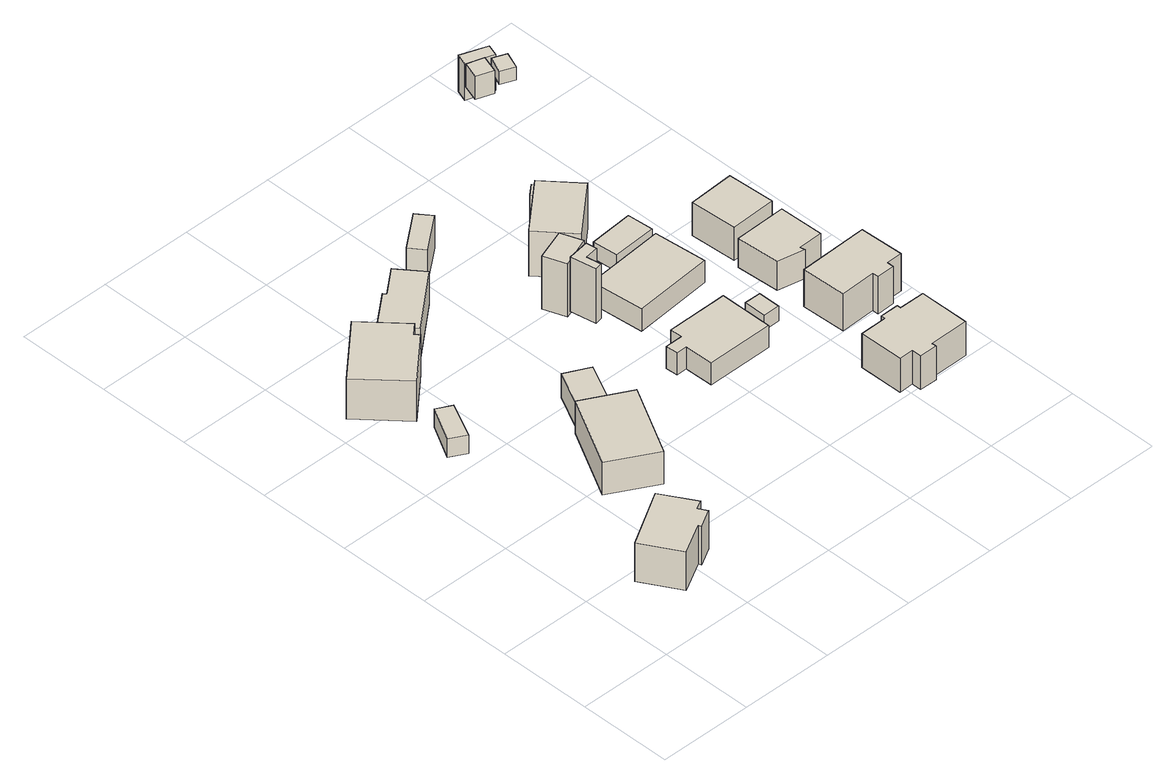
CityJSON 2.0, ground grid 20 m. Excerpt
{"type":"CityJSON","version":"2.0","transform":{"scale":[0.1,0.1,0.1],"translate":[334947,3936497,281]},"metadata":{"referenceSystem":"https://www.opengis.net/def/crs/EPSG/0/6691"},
"CityObjects":{
"building1":{"type":"Building","attributes":{"usage":"411","measuredHeight":10.4,"storeysAboveGround":2,"BuildingIDAttribute.prefecture":"14","BuildingIDAttribute.city":"14151","BuildingDetailAttribute.totalFloorArea":184.44,"BuildingDetailAttribute.buildingFootprintArea":92.22,"BuildingDetailAttribute.buildingStructureType":"601","BuildingDetailAttribute.buildingStructureOrgType":"1","BuildingDetailAttribute.orgUsage":"10","BuildingDetailAttribute.surveyYear":2015,"BuildingLandSlideRiskAttribute.description":"1","BuildingLandSlideRiskAttribute.areaType":"1"},"geometry":[{"type":"Solid","lod":"1","boundaries":[[[[0,1,2,3,4,5,6,7]],[[6,8,9,7]],[[5,10,8,6]],[[4,11,10,5]],[[3,12,11,4]],[[2,13,12,3]],[[1,14,13,2]],[[0,15,14,1]],[[7,9,15,0]],[[8,10,11,12,13,14,15,9]]]]}]},
"building2":{"type":"Building","attributes":{"measuredHeight":4.6,"BuildingIDAttribute.prefecture":"14","BuildingIDAttribute.city":"14151","BuildingDetailAttribute.surveyYear":2015,"BuildingLandSlideRiskAttribute.description":"1","BuildingLandSlideRiskAttribute.areaType":"1"},"geometry":[{"type":"Solid","lod":"1","boundaries":[[[[16,17,18,19]],[[18,20,21,19]],[[17,22,20,18]],[[16,23,22,17]],[[19,21,23,16]],[[20,22,23,21]]]]}]},
"building3":{"type":"Building","attributes":{"usage":"411","measuredHeight":11,"storeysAboveGround":1,"BuildingIDAttribute.prefecture":"14","BuildingIDAttribute.city":"14151","BuildingDetailAttribute.totalFloorArea":155.07,"BuildingDetailAttribute.buildingFootprintArea":155.07,"BuildingDetailAttribute.buildingStructureType":"601","BuildingDetailAttribute.buildingStructureOrgType":"1","BuildingDetailAttribute.orgUsage":"10","BuildingDetailAttribute.surveyYear":2015,"BuildingLandSlideRiskAttribute.description":"1","BuildingLandSlideRiskAttribute.areaType":"1"},"geometry":[{"type":"Solid","lod":"1","boundaries":[[[[24,25,26,27]],[[26,28,29,27]],[[25,30,28,26]],[[24,31,30,25]],[[27,29,31,24]],[[28,30,31,29]]]]}]},
"building4":{"type":"Building","attributes":{"usage":"411","measuredHeight":11.8,"storeysAboveGround":2,"BuildingIDAttribute.prefecture":"14","BuildingIDAttribute.city":"14151","BuildingDetailAttribute.totalFloorArea":260.98,"BuildingDetailAttribute.buildingFootprintArea":130.49,"BuildingDetailAttribute.buildingStructureType":"601","BuildingDetailAttribute.buildingStructureOrgType":"1","BuildingDetailAttribute.orgUsage":"10","BuildingDetailAttribute.surveyYear":2015,"BuildingLandSlideRiskAttribute.description":"1","BuildingLandSlideRiskAttribute.areaType":"1"},"geometry":[{"type":"Solid","lod":"1","boundaries":[[[[32,33,34,35,36,37]],[[36,38,39,37]],[[35,40,38,36]],[[34,41,40,35]],[[33,42,41,34]],[[32,43,42,33]],[[37,39,43,32]],[[38,40,41,42,43,39]]]]}]},
"building5":{"type":"Building","attributes":{"usage":"411","measuredHeight":6.4,"storeysAboveGround":1,"BuildingIDAttribute.prefecture":"14","BuildingIDAttribute.city":"14151","BuildingDetailAttribute.totalFloorArea":39.73,"BuildingDetailAttribute.buildingFootprintArea":39.73,"BuildingDetailAttribute.buildingStructureType":"601","BuildingDetailAttribute.buildingStructureOrgType":"1","BuildingDetailAttribute.orgUsage":"10","BuildingDetailAttribute.surveyYear":2015,"BuildingLandSlideRiskAttribute.description":"1","BuildingLandSlideRiskAttribute.areaType":"1"},"geometry":[{"type":"Solid","lod":"1","boundaries":[[[[44,45,46,47]],[[46,48,49,47]],[[45,50,48,46]],[[44,51,50,45]],[[47,49,51,44]],[[48,50,51,49]]]]}]},
"building6":{"type":"Building","attributes":{"usage":"411","measuredHeight":8.3,"storeysAboveGround":1,"BuildingIDAttribute.prefecture":"14","BuildingIDAttribute.city":"14151","BuildingDetailAttribute.totalFloorArea":93.34,"BuildingDetailAttribute.buildingFootprintArea":93.34,"BuildingDetailAttribute.buildingStructureType":"601","BuildingDetailAttribute.buildingStructureOrgType":"1","BuildingDetailAttribute.orgUsage":"10","BuildingDetailAttribute.surveyYear":2015,"BuildingLandSlideRiskAttribute.description":"1","BuildingLandSlideRiskAttribute.areaType":"1"},"geometry":[{"type":"Solid","lod":"1","boundaries":[[[[52,53,54,55,56,57]],[[56,58,59,57]],[[55,60,58,56]],[[54,61,60,55]],[[53,62,61,54]],[[52,63,62,53]],[[57,59,63,52]],[[58,60,61,62,63,59]]]]}]},
"building7":{"type":"Building","attributes":{"measuredHeight":15.3,"BuildingIDAttribute.prefecture":"14","BuildingIDAttribute.city":"14151","BuildingDetailAttribute.surveyYear":2015},"geometry":[{"type":"Solid","lod":"1","boundaries":[[[[64,65,66,67,68,69]],[[68,70,71,69]],[[67,72,70,68]],[[66,73,72,67]],[[65,74,73,66]],[[64,75,74,65]],[[69,71,75,64]],[[70,72,73,74,75,71]]]]}]},
"building8":{"type":"Building","attributes":{"usage":"411","measuredHeight":6.4,"storeysAboveGround":1,"BuildingIDAttribute.prefecture":"14","BuildingIDAttribute.city":"14151","BuildingDetailAttribute.totalFloorArea":130.84,"BuildingDetailAttribute.buildingFootprintArea":130.84,"BuildingDetailAttribute.buildingStructureType":"601","BuildingDetailAttribute.buildingStructureOrgType":"1","BuildingDetailAttribute.orgUsage":"10","BuildingDetailAttribute.surveyYear":2015},"geometry":[{"type":"Solid","lod":"1","boundaries":[[[[76,77,78,79,80,81,82,83]],[[82,84,85,83]],[[81,86,84,82]],[[80,87,86,81]],[[79,88,87,80]],[[78,89,88,79]],[[77,90,89,78]],[[76,91,90,77]],[[83,85,91,76]],[[84,86,87,88,89,90,91,85]]]]}]},
"building9":{"type":"Building","attributes":{"usage":"411","measuredHeight":15.6,"storeysAboveGround":1,"BuildingIDAttribute.prefecture":"14","BuildingIDAttribute.city":"14151","BuildingDetailAttribute.totalFloorArea":27.27,"BuildingDetailAttribute.buildingFootprintArea":27.27,"BuildingDetailAttribute.buildingStructureType":"601","BuildingDetailAttribute.buildingStructureOrgType":"1","BuildingDetailAttribute.orgUsage":"10","BuildingDetailAttribute.surveyYear":2015,"BuildingLandSlideRiskAttribute.description":"1","BuildingLandSlideRiskAttribute.areaType":"1"},"geometry":[{"type":"Solid","lod":"1","boundaries":[[[[92,93,94,95]],[[94,96,97,95]],[[93,98,96,94]],[[92,99,98,93]],[[95,97,99,92]],[[96,98,99,97]]]]}]},
"building10":{"type":"Building","attributes":{"usage":"411","measuredHeight":6.2,"storeysAboveGround":1,"BuildingIDAttribute.prefecture":"14","BuildingIDAttribute.city":"14151","BuildingDetailAttribute.totalFloorArea":155.08,"BuildingDetailAttribute.buildingFootprintArea":155.08,"BuildingDetailAttribute.buildingStructureType":"601","BuildingDetailAttribute.buildingStructureOrgType":"1","BuildingDetailAttribute.orgUsage":"10","BuildingDetailAttribute.surveyYear":2015},"geometry":[{"type":"Solid","lod":"1","boundaries":[[[[100,101,102,103]],[[102,104,105,103]],[[101,106,104,102]],[[100,107,106,101]],[[103,105,107,100]],[[104,106,107,105]]]]}]},
"building11":{"type":"Building","attributes":{"usage":"411","measuredHeight":3.9,"storeysAboveGround":1,"BuildingIDAttribute.prefecture":"14","BuildingIDAttribute.city":"14151","BuildingDetailAttribute.totalFloorArea":13.79,"BuildingDetailAttribute.buildingFootprintArea":13.79,"BuildingDetailAttribute.buildingStructureType":"601","BuildingDetailAttribute.buildingStructureOrgType":"1","BuildingDetailAttribute.orgUsage":"10","BuildingDetailAttribute.surveyYear":2015},"geometry":[{"type":"Solid","lod":"1","boundaries":[[[[108,109,110,111]],[[110,112,113,111]],[[109,114,112,110]],[[108,115,114,109]],[[111,113,115,108]],[[112,114,115,113]]]]}]},
"building12":{"type":"Building","attributes":{"measuredHeight":8,"BuildingIDAttribute.prefecture":"14","BuildingIDAttribute.city":"14151","BuildingDetailAttribute.surveyYear":2015,"BuildingLandSlideRiskAttribute.description":"1","BuildingLandSlideRiskAttribute.areaType":"1"},"geometry":[{"type":"Solid","lod":"1","boundaries":[[[[116,117,118,119]],[[118,120,121,119]],[[117,122,120,118]],[[116,123,122,117]],[[119,121,123,116]],[[120,122,123,121]]]]}]},
"building13":{"type":"Building","attributes":{"usage":"411","measuredHeight":9.7,"storeysAboveGround":2,"BuildingIDAttribute.prefecture":"14","BuildingIDAttribute.city":"14151","BuildingDetailAttribute.totalFloorArea":246.19,"BuildingDetailAttribute.buildingFootprintArea":123.1,"BuildingDetailAttribute.buildingStructureType":"601","BuildingDetailAttribute.buildingStructureOrgType":"1","BuildingDetailAttribute.orgUsage":"10","BuildingDetailAttribute.surveyYear":2015},"geometry":[{"type":"Solid","lod":"1","boundaries":[[[[124,125,126,127,128,129,130,131,132,133,134,135]],[[134,136,137,135]],[[133,138,136,134]],[[132,139,138,133]],[[131,140,139,132]],[[130,141,140,131]],[[129,142,141,130]],[[128,143,142,129]],[[127,144,143,128]],[[126,145,144,127]],[[125,146,145,126]],[[124,147,146,125]],[[135,137,147,124]],[[136,138,139,140,141,142,143,144,145,146,147,137]]]]}]},
"building14":{"type":"Building","attributes":{"usage":"411","measuredHeight":11.9,"storeysAboveGround":2,"BuildingIDAttribute.prefecture":"14","BuildingIDAttribute.city":"14151","BuildingDetailAttribute.totalFloorArea":180.23,"BuildingDetailAttribute.buildingFootprintArea":90.11,"BuildingDetailAttribute.buildingStructureType":"601","BuildingDetailAttribute.buildingStructureOrgType":"1","BuildingDetailAttribute.orgUsage":"10","BuildingDetailAttribute.surveyYear":2015,"BuildingLandSlideRiskAttribute.description":"1","BuildingLandSlideRiskAttribute.areaType":"1"},"geometry":[{"type":"Solid","lod":"1","boundaries":[[[[148,149,150,151]],[[150,152,153,151]],[[149,154,152,150]],[[148,155,154,149]],[[151,153,155,148]],[[152,154,155,153]]]]}]},
"building15":{"type":"Building","attributes":{"usage":"411","measuredHeight":4.3,"storeysAboveGround":1,"BuildingIDAttribute.prefecture":"14","BuildingIDAttribute.city":"14151","BuildingDetailAttribute.totalFloorArea":41.29,"BuildingDetailAttribute.buildingFootprintArea":41.29,"BuildingDetailAttribute.buildingStructureType":"601","BuildingDetailAttribute.buildingStructureOrgType":"1","BuildingDetailAttribute.orgUsage":"10","BuildingDetailAttribute.surveyYear":2015},"geometry":[{"type":"Solid","lod":"1","boundaries":[[[[156,157,158,159]],[[158,160,161,159]],[[157,162,160,158]],[[156,163,162,157]],[[159,161,163,156]],[[160,162,163,161]]]]}]},
"building16":{"type":"Building","attributes":{"measuredHeight":6.8,"BuildingIDAttribute.prefecture":"14","BuildingIDAttribute.city":"14151","BuildingDetailAttribute.surveyYear":2015,"BuildingLandSlideRiskAttribute.description":"1","BuildingLandSlideRiskAttribute.areaType":"1"},"geometry":[{"type":"Solid","lod":"1","boundaries":[[[[164,165,166,167]],[[166,168,169,167]],[[165,170,168,166]],[[164,171,170,165]],[[167,169,171,164]],[[168,170,171,169]]]]}]},
"building17":{"type":"Building","attributes":{"usage":"411","measuredHeight":9.7,"storeysAboveGround":2,"BuildingIDAttribute.prefecture":"14","BuildingIDAttribute.city":"14151","BuildingDetailAttribute.totalFloorArea":201.87,"BuildingDetailAttribute.buildingFootprintArea":100.93,"BuildingDetailAttribute.buildingStructureType":"601","BuildingDetailAttribute.buildingStructureOrgType":"1","BuildingDetailAttribute.orgUsage":"10","BuildingDetailAttribute.surveyYear":2015},"geometry":[{"type":"Solid","lod":"1","boundaries":[[[[172,173,174,175,176,177,178,179]],[[178,180,181,179]],[[177,182,180,178]],[[176,183,182,177]],[[175,184,183,176]],[[174,185,184,175]],[[173,186,185,174]],[[172,187,186,173]],[[179,181,187,172]],[[180,182,183,184,185,186,187,181]]]]}]},
"building18":{"type":"Building","attributes":{"usage":"413","measuredHeight":7,"storeysAboveGround":2,"BuildingIDAttribute.prefecture":"14","BuildingIDAttribute.city":"14151","BuildingDetailAttribute.totalFloorArea":177.01,"BuildingDetailAttribute.buildingFootprintArea":88.5,"BuildingDetailAttribute.buildingStructureType":"601","BuildingDetailAttribute.buildingStructureOrgType":"1","BuildingDetailAttribute.orgUsage":"30","BuildingDetailAttribute.surveyYear":2015},"geometry":[{"type":"Solid","lod":"1","boundaries":[[[[188,189,190,191,192,193]],[[192,194,195,193]],[[191,196,194,192]],[[190,197,196,191]],[[189,198,197,190]],[[188,199,198,189]],[[193,195,199,188]],[[194,196,197,198,199,195]]]]}]},
"building19":{"type":"Building","attributes":{"usage":"411","measuredHeight":8.8,"storeysAboveGround":2,"BuildingIDAttribute.prefecture":"14","BuildingIDAttribute.city":"14151","BuildingDetailAttribute.totalFloorArea":137.14,"BuildingDetailAttribute.buildingFootprintArea":68.57,"BuildingDetailAttribute.buildingStructureType":"610","BuildingDetailAttribute.buildingStructureOrgType":"2","BuildingDetailAttribute.orgUsage":"10","BuildingDetailAttribute.surveyYear":2015},"geometry":[{"type":"Solid","lod":"1","boundaries":[[[[200,201,202,203]],[[202,204,205,203]],[[201,206,204,202]],[[200,207,206,201]],[[203,205,207,200]],[[204,206,207,205]]]]}]},
"building20":{"type":"Building","attributes":{"usage":"411","measuredHeight":5.4,"storeysAboveGround":1,"BuildingIDAttribute.prefecture":"14","BuildingIDAttribute.city":"14151","BuildingDetailAttribute.totalFloorArea":11.47,"BuildingDetailAttribute.buildingFootprintArea":11.47,"BuildingDetailAttribute.buildingStructureType":"601","BuildingDetailAttribute.buildingStructureOrgType":"1","BuildingDetailAttribute.orgUsage":"10","BuildingDetailAttribute.surveyYear":2015,"BuildingLandSlideRiskAttribute.description":"1","BuildingLandSlideRiskAttribute.areaType":"1"},"geometry":[{"type":"Solid","lod":"1","boundaries":[[[[208,209,210,211]],[[210,212,213,211]],[[209,214,212,210]],[[208,215,214,209]],[[211,213,215,208]],[[212,214,215,213]]]]}]},
"building21":{"type":"Building","attributes":{"usage":"411","measuredHeight":8.6,"storeysAboveGround":1,"BuildingIDAttribute.prefecture":"14","BuildingIDAttribute.city":"14151","BuildingDetailAttribute.totalFloorArea":12.53,"BuildingDetailAttribute.buildingFootprintArea":12.53,"BuildingDetailAttribute.buildingStructureType":"601","BuildingDetailAttribute.buildingStructureOrgType":"1","BuildingDetailAttribute.orgUsage":"10","BuildingDetailAttribute.surveyYear":2015,"BuildingLandSlideRiskAttribute.description":"1","BuildingLandSlideRiskAttribute.areaType":"1"},"geometry":[{"type":"Solid","lod":"1","boundaries":[[[[216,217,218,219]],[[218,220,221,219]],[[217,222,220,218]],[[216,223,222,217]],[[219,221,223,216]],[[220,222,223,221]]]]}]},
"building22":{"type":"Building","attributes":{"usage":"411","storeysAboveGround":1,"BuildingIDAttribute.prefecture":"14","BuildingIDAttribute.city":"14151","BuildingDetailAttribute.totalFloorArea":9.62,"BuildingDetailAttribute.buildingFootprintArea":9.62,"BuildingDetailAttribute.buildingStructureType":"601","BuildingDetailAttribute.buildingStructureOrgType":"1","BuildingDetailAttribute.orgUsage":"10","BuildingDetailAttribute.surveyYear":2015,"BuildingLandSlideRiskAttribute.description":"1","BuildingLandSlideRiskAttribute.areaType":"1"},"geometry":[{"type":"Solid","lod":"1","boundaries":[[[[224,225,226,227]],[[226,228,229,227]],[[225,230,228,226]],[[224,231,230,225]],[[227,229,231,224]],[[228,230,231,229]]]]}]}
},
"vertices":[
[123,152,121],[165,81,121],[147,71,121],[157,53,121],[119,31,121],[116,37,121],[51,1,121],[4,82,121],[51,1,210],[4,82,210],[116,37,210],[119,31,210],[157,53,210],[147,71,210],[165,81,210],[123,152,210],
[80,627,29],[121,701,29],[152,684,29],[114,608,29],[152,684,71],[114,608,71],[121,701,71],[80,627,71],
[231,240,113],[133,294,113],[216,445,113],[314,391,113],[216,445,188],[314,391,188],[133,294,188],[231,240,188],
[42,840,10],[157,944,10],[232,862,10],[210,842,10],[218,833,10],[125,749,10],[218,833,103],[125,749,103],[210,842,103],[232,862,103],[157,944,103],[42,840,103],
[221,449,122],[259,524,122],[311,498,122],[273,422,122],[311,498,177],[273,422,177],[259,524,177],[221,449,177],
[247,864,5],[199,923,5],[266,977,5],[271,971,5],[324,1014,5],[366,962,5],[324,1014,81],[366,962,81],[271,971,81],[266,977,81],[199,923,81],[247,864,81],
[402,646,160],[448,653,160],[451,630,160],[422,625,160],[427,594,160],[411,591,160],[427,594,286],[411,591,286],[422,625,286],[451,630,286],[448,653,286],[402,646,286],
[443,336,155],[442,397,155],[419,397,155],[418,423,155],[455,423,155],[455,449,155],[585,450,155],[585,337,155],[585,450,206],[585,337,206],[455,449,206],[455,423,206],[418,423,206],[419,397,206],[442,397,206],[443,336,206],
[410,661,133],[393,708,133],[458,731,133],[475,685,133],[458,731,256],[475,685,256],[393,708,256],[410,661,256],
[602,636,175],[612,523,175],[441,508,175],[431,621,175],[441,508,226],[431,621,226],[612,523,226],[602,636,226],
[596,406,176],[631,406,176],[631,358,176],[595,358,176],[631,358,210],[595,358,210],[631,406,210],[596,406,210],
[481,1064,4],[407,1007,4],[384,1037,4],[457,1094,4],[384,1037,79],[457,1094,79],[407,1007,79],[481,1064,79],
[798,61,177],[715,60,177],[715,51,177],[677,51,177],[677,72,177],[646,71,177],[646,166,177],[703,167,177],[703,176,177],[743,176,177],[743,168,177],[798,168,177],[743,168,255],[798,168,255],[743,176,255],[703,176,255],[703,167,255],[646,166,255],[646,71,255],[677,72,255],[677,51,255],[715,51,255],[715,60,255],[798,61,255],
[445,794,126],[549,884,126],[610,813,126],[506,723,126],[610,813,229],[506,723,229],[549,884,229],[445,794,229],
[522,710,171],[616,718,171],[620,663,171],[526,656,171],[620,663,209],[526,656,209],[616,718,209],[522,710,209],
[567,911,136],[594,879,136],[572,860,136],[545,892,136],[572,860,192],[545,892,192],[594,879,192],[567,911,192],
[798,256,186],[798,242,186],[760,241,186],[759,254,186],[684,251,186],[681,346,186],[829,351,186],[832,257,186],[829,351,272],[832,257,272],[681,346,272],[684,251,272],[759,254,272],[760,241,272],[798,242,272],[798,256,272],
[676,505,183],[786,508,183],[788,412,183],[736,411,183],[738,401,183],[681,413,183],[738,401,250],[681,413,250],[736,411,250],[788,412,250],[786,508,250],[676,505,250],
[687,526,179],[682,626,179],[780,631,179],[785,531,179],[780,631,255],[785,531,255],[682,626,255],[687,526,255],
[754,1264,89],[790,1253,89],[778,1216,89],[742,1228,89],[778,1216,142],[742,1228,142],[790,1253,142],[754,1264,142],
[765,1293,54],[821,1273,54],[813,1249,54],[756,1268,54],[813,1249,138],[756,1268,138],[821,1273,138],[765,1293,138],
[826,1232,112],[812,1196,112],[782,1208,112],[797,1244,112],[782,1208,142],[797,1244,142],[812,1196,142],[826,1232,142]
]}
